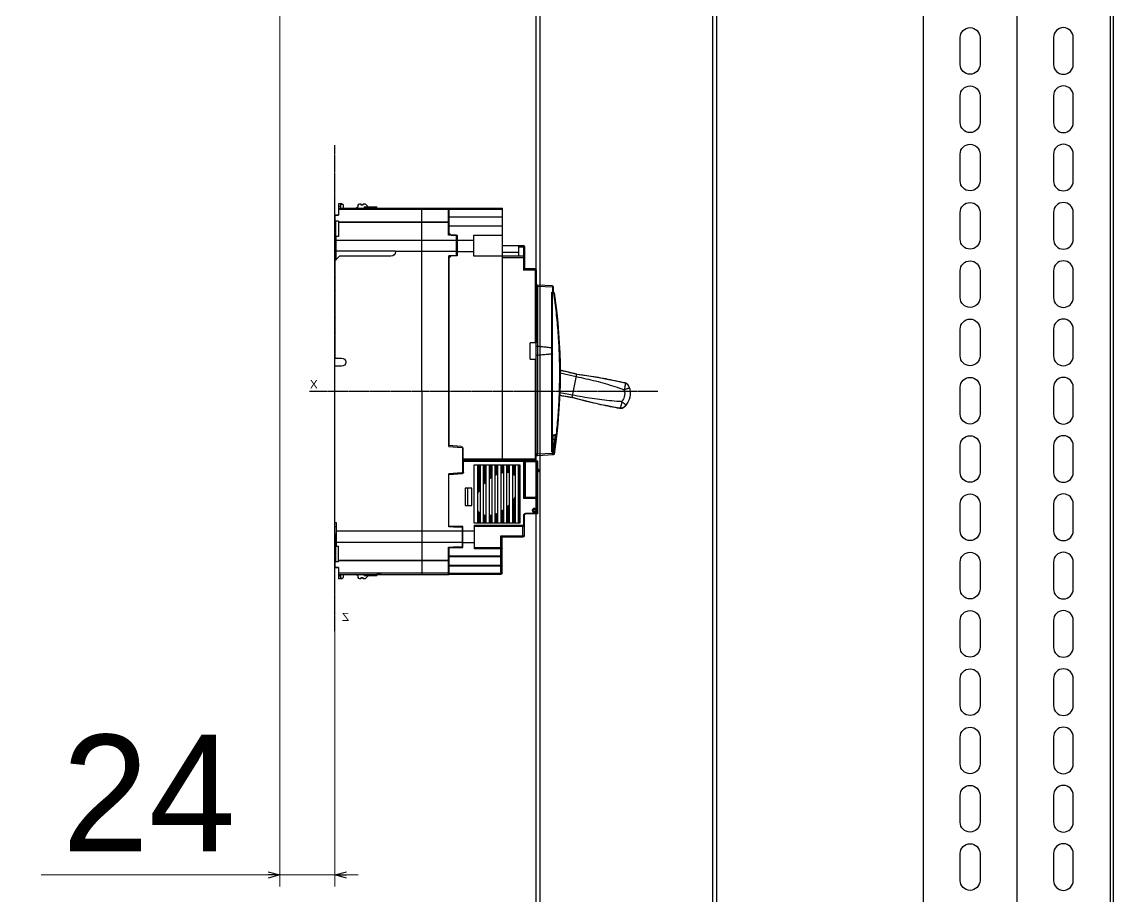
# Model space of a CAD drawing. Header units: millimetres. Extents: x 0 to 6126, y 0 to 4331.
# Drawn here: x 5657.8 to 6125.6, y 2611.6 to 2986.6 of the extents above; entities that cross this region are included whole.
import ezdxf
from ezdxf.enums import TextEntityAlignment as Align

# ---------------------------------------------------------------- set-up
doc = ezdxf.new("R2010")
doc.units = ezdxf.units.MM
doc.linetypes.add('AXES2', pattern=[1.125, 0.75, -0.125, 0.125, -0.125])
doc.layers.add('AXE', color=80, linetype='AXES2')
doc.styles.add('Tahoma (Input Text)', font='tahoma.ttf')
doc.dimstyles.new('CNC', dxfattribs={"dimtxt": 50, "dimasz": 5, "dimexe": 5, "dimexo": 15, "dimgap": 10, "dimtad": 1, "dimdec": 0, "dimtxsty": 'Standard', "dimblk": 'OPEN30', "dimcen": 10, "dimclrd": 5, "dimclre": 5, "dimclrt": 3, "dimazin": 3, "dimtfac": 1, "dimtdec": 0, "dimtmove": 0, "dimatfit": 3, "dimldrblk": 'ARCHTICK', "dimlwd": 9, "dimlwe": 9})

# ---------------------------------------------------------------- blocks, each defined once
blk = doc.blocks.new('khungtenAsean2')
at = {"color": 7}
blk.add_lwpolyline([(0, 0), (2970, 0), (2970, -2100), (0, -2100)], close=True, dxfattribs=at)
at = {"color": 1, "style": 'Tahoma (Input Text)', "flags": 8}
for tag, p in [('#01', (137.05, -2021.28)), ('#03', (506.57, -2019.3)), ('#05', (1106.63, -2021.28)), ('#07', (1834.68, -2021.28)), ('#09', (2146.72, -2021.28)), ('#02', (98.46, -2081.28)), ('#04', (486.11, -2081.28)), ('#06', (1065.33, -2081.28)), ('#08', (1817.45, -2081.28)), ('#10', (2146.72, -2081.28))]:
    blk.add_attdef(tag, p, '', height=25, dxfattribs=at)
blk.add_attdef('#11', text='', height=25, dxfattribs=at).set_placement((2914.99, -2067.35), align=Align.CENTER)
blk = doc.blocks.new('12121')
for p, q in [((34110.91, -100795.27), (34109.63, -100796.54)), ((34111.81, -100795.27), (34110.91, -100795.27)), ((34111.81, -100795.77), (34111.81, -100795.27)), ((34112.81, -100795.27), (34112.81, -100795.77)), ((34113.31, -100795.27), (34112.81, -100795.27)), ((34121, -100795.34), (34122.41, -100795.34)), ((34122.41, -100795.34), (34122.41, -100797.12)), ((34052.05, -100813.22), (34052.05, -100797.22)), ((34122.41, -100797.22), (34052.05, -100797.22)), ((34052.05, -100797.81), (34075.06, -100797.81)), ((34075.06, -100797.22), (34075.06, -100807.75)), ((34075.26, -100808.82), (34075.26, -100797.22)), ((34075.26, -100797.81), (34122.41, -100797.81)), ((34086.82, -100797.22), (34086.73, -100954.24)), ((34105.96, -100797.22), (34105.96, -100796.54)), ((34111.41, -100796.54), (34105.96, -100796.54)), ((34111.41, -100796.54), (34111.41, -100797.22)), ((34112.81, -100795.77), (34111.81, -100795.77)), ((34113.91, -100796.54), (34113.91, -100795.87)), ((34115.09, -100797.22), (34113.91, -100796.54)), ((34120.41, -100795.94), (34120.41, -100797.22)), ((34121.41, -100797.22), (34121.41, -100795.66)), ((34122.41, -100796.37), (34121.41, -100796.37)), ((34122.41, -100797.22), (34122.41, -100800.22)), ((34123.76, -100799.97), (34122.41, -100799.97)), ((34123.91, -100800.22), (34122.41, -100800.22)), ((34123.76, -100799.97), (34123.76, -100800.22)), ((34123.91, -100800.22), (34123.91, -100802.72)), ((34075.06, -100800.87), (34052.05, -100800.87)), ((34052.05, -100804.94), (34075.06, -100804.94)), ((34122.41, -100802.97), (34075.26, -100802.97)), ((34075.26, -100803.37), (34122.41, -100803.37)), ((34122.41, -100802.72), (34122.41, -100809.28)), ((34122.41, -100802.72), (34123.91, -100802.72)), ((34123.76, -100802.72), (34123.76, -100814.57)), ((34064.36, -100808.72), (34052.05, -100808.72)), ((34064.36, -100817.72), (34064.36, -100808.72)), ((34071.56, -100808.76), (34071.56, -100817.68)), ((34074.05, -100808.76), (34071.56, -100808.76)), ((34071.86, -100809.53), (34071.56, -100809.53)), ((34071.86, -100817.55), (34071.86, -100808.82)), ((34071.86, -100808.82), (34075.26, -100808.82)), ((34073.06, -100808.76), (34073.06, -100808.82)), ((34073.26, -100808.76), (34073.26, -100808.82)), ((34074.05, -100808.76), (34075.06, -100807.75)), ((34122.41, -100809.28), (34123.41, -100809.28)), ((34123.41, -100819.52), (34123.41, -100809.28)), ((34042.61, -100813.72), (34042.61, -100823.23)), ((34043.11, -100813.22), (34043.11, -100823.82)), ((34052.06, -100813.22), (34043.11, -100813.22)), ((34045.11, -100813.75), (34043.11, -100813.75)), ((34045.11, -100817.72), (34045.11, -100813.22)), ((34052.06, -100817.72), (34052.06, -100813.22)), ((34071.56, -100810.83), (34064.36, -100810.83)), ((34123.41, -100810.89), (34071.86, -100810.89)), ((34123.76, -100810.07), (34123.41, -100810.07)), ((34042.61, -100818.42), (34052.06, -100818.42)), ((34043.11, -100817.83), (34052.06, -100817.83)), ((34045.11, -100816.22), (34052.06, -100816.22)), ((34045.11, -100817.72), (34064.36, -100817.72)), ((34052.05, -100905.22), (34052.05, -100817.72)), ((34064.36, -100815.86), (34071.56, -100815.86)), ((34071.56, -100816.91), (34071.86, -100816.91)), ((34071.56, -100817.68), (34074.05, -100817.68)), ((34071.86, -100815.82), (34097.91, -100815.82)), ((34071.86, -100817.55), (34075.06, -100817.6)), ((34073.06, -100817.57), (34073.06, -100817.67)), ((34073.26, -100817.68), (34073.26, -100817.57)), ((34075.06, -100818.68), (34074.05, -100817.68)), ((34075.06, -100818.23), (34074.6, -100818.23)), ((34075.06, -100899.32), (34075.06, -100817.6)), ((34075.06, -100818.68), (34075.06, -100898.96)), ((34097.91, -100815.68), (34097.91, -100815.72)), ((34097.91, -100815.68), (34123.41, -100815.68)), ((34099.91, -100817.72), (34121.91, -100817.72)), ((34123.41, -100819.22), (34121.91, -100817.72)), ((34123.41, -100814.57), (34123.76, -100814.57)), ((34123.41, -100817.57), (34123.91, -100817.57)), ((34123.91, -100817.57), (34123.91, -100861.47)), ((34038.11, -100823.22), (34038.11, -100854.92)), ((34038.11, -100823.22), (34042.61, -100823.22)), ((34123.41, -100819.52), (34123.91, -100819.52)), ((34123.91, -100819.72), (34123.71, -100819.52)), ((34037.61, -100823.72), (34037.61, -100854.87)), ((34037.61, -100823.82), (34043.11, -100823.82)), ((34030.41, -100830.82), (34030.41, -100833.22)), ((34030.41, -100831.12), (34030.69, -100831.12)), ((34030.69, -100831.12), (34030.65, -100833.22)), ((34030.69, -100830.52), (34037.13, -100830.24)), ((34030.69, -100831.12), (34037.13, -100830.84)), ((34037.13, -100830.84), (34037.13, -100856.52)), ((34037.61, -100830.84), (34037.13, -100830.84)), ((34030.61, -100833.22), (34030.27, -100833.22)), ((34030.61, -100901.62), (34030.61, -100833.22)), ((34030.89, -100833.22), (34030.65, -100833.22)), ((34030.89, -100857.15), (34030.89, -100833.22)), ((34037.61, -100904.62), (34037.61, -100854.9)), ((34037.61, -100854.92), (34040.31, -100854.92)), ((34040.31, -100861.92), (34040.31, -100854.92)), ((34030.89, -100901.62), (34030.89, -100859.69)), ((34030.91, -100859.69), (34030.91, -100857.15)), ((34037.11, -100856.52), (34037.11, -100860.31)), ((34037.13, -100860.32), (34037.13, -100902.6)), ((34040.31, -100861.92), (34037.61, -100861.92)), ((34038.11, -100861.92), (34038.11, -100904.62)), ((34123.91, -100861.47), (34121.06, -100861.47)), ((34121.06, -100864.97), (34123.91, -100864.97)), ((34123.91, -100864.97), (34123.91, -100861.47)), ((34123.91, -100933.87), (34123.91, -100864.97)), ((34020.28, -100868.35), (34027.44, -100866.64)), ((34022.31, -100878.4), (34020.28, -100868.35)), ((34027.42, -100867.77), (34020.5, -100869.43)), ((34022.1, -100877.33), (34027.56, -100876.42)), ((34022.31, -100878.4), (34027.6, -100877.52)), ((34029.15, -100894.44), (34029.71, -100894.44)), ((34029.74, -100896.17), (34029.25, -100896.17)), ((34029.45, -100897.92), (34029.77, -100897.92)), ((34030.41, -100894.44), (34030.61, -100894.44)), ((34030.41, -100902.62), (34030.41, -100894.44)), ((34029.71, -100899.52), (34030.06, -100899.52)), ((34030.09, -100901.27), (34029.94, -100901.27)), ((34037.13, -100903.2), (34030.2, -100902.89)), ((34030.41, -100898.72), (34030.61, -100898.72)), ((34030.61, -100901.62), (34030.41, -100901.62)), ((34030.69, -100902.32), (34030.41, -100902.32)), ((34030.89, -100901.62), (34030.65, -100901.62)), ((34030.69, -100902.32), (34030.65, -100901.62)), ((34037.13, -100902.6), (34030.69, -100902.32)), ((34037.61, -100902.6), (34037.13, -100902.6)), ((34069.05, -100910.14), (34069.06, -100900.32)), ((34069.06, -100900.22), (34069.06, -100904.62)), ((34075.06, -100899.32), (34069.52, -100899.81)), ((34069.79, -100899.42), (34075.06, -100898.96)), ((34036.91, -100905.74), (34039.46, -100905.74)), ((34036.91, -100909.24), (34036.91, -100905.74)), ((34037.06, -100905.94), (34042.41, -100905.94)), ((34037.06, -100905.94), (34037.06, -100927.64)), ((34042.76, -100905.74), (34037.26, -100905.74)), ((34037.26, -100921.14), (34037.26, -100905.74)), ((34069.06, -100904.62), (34037.61, -100904.62)), ((34037.61, -100904.62), (34037.91, -100904.62)), ((34037.91, -100905.22), (34037.91, -100904.62)), ((34069.06, -100905.22), (34037.91, -100905.22)), ((34039.46, -100905.22), (34039.46, -100905.74)), ((34040.11, -100905.22), (34040.11, -100905.74)), ((34041.71, -100905.74), (34041.71, -100905.22)), ((34042.41, -100905.74), (34042.41, -100921.14)), ((34042.76, -100905.22), (34042.76, -100921.44)), ((34068.86, -100905.74), (34042.76, -100905.74)), ((34042.96, -100921.64), (34042.96, -100905.74)), ((34064.21, -100907.24), (34044.71, -100907.24)), ((34044.71, -100907.24), (34044.71, -100932.24)), ((34044.91, -100907.24), (34044.91, -100932.24)), ((34045.21, -100932.24), (34045.21, -100907.24)), ((34046.71, -100907.24), (34046.71, -100932.24)), ((34047.01, -100911.67), (34047.01, -100907.24)), ((34047.41, -100907.24), (34047.41, -100911.38)), ((34047.71, -100932.24), (34047.71, -100907.24)), ((34049.21, -100907.24), (34049.21, -100932.24)), ((34049.51, -100910.6), (34049.51, -100907.24)), ((34049.91, -100907.24), (34049.91, -100910.55)), ((34050.21, -100932.24), (34050.21, -100907.24)), ((34051.71, -100907.24), (34051.71, -100932.24)), ((34052.01, -100910.66), (34052.01, -100907.24)), ((34052.26, -100905.22), (34052.26, -100905.74)), ((34052.41, -100907.24), (34052.41, -100910.73)), ((34052.71, -100932.24), (34052.71, -100907.24)), ((34054.21, -100907.24), (34054.21, -100932.24)), ((34054.51, -100911.41), (34054.51, -100907.24)), ((34054.91, -100907.24), (34054.91, -100911.59)), ((34055.21, -100932.24), (34055.21, -100907.24)), ((34056.71, -100907.24), (34056.71, -100932.24)), ((34057.01, -100912.8), (34057.01, -100907.24)), ((34057.41, -100907.24), (34057.41, -100913.08)), ((34057.71, -100932.24), (34057.71, -100907.24)), ((34059.21, -100907.24), (34059.21, -100932.24)), ((34059.51, -100914.9), (34059.51, -100907.24)), ((34059.91, -100907.24), (34059.91, -100915.32)), ((34060.21, -100932.24), (34060.21, -100907.24)), ((34061.71, -100907.24), (34061.71, -100932.24)), ((34062.01, -100918.15), (34062.01, -100907.24)), ((34062.41, -100907.24), (34062.41, -100918.88)), ((34062.71, -100932.24), (34062.71, -100907.24)), ((34064.21, -100932.24), (34064.21, -100907.24)), ((34068.86, -100910.42), (34068.86, -100905.74)), ((34036.56, -100909.24), (34037.06, -100909.24)), ((34036.56, -100910.24), (34036.56, -100909.24)), ((34036.56, -100910.24), (34037.06, -100910.24)), ((34036.91, -100928.24), (34036.91, -100910.24)), ((34046.73, -100911.92), (34046.73, -100921.02)), ((34047.69, -100922.55), (34047.69, -100911.21)), ((34049.23, -100910.65), (34049.23, -100924.4)), ((34050.19, -100925.34), (34050.19, -100910.53)), ((34051.73, -100910.61), (34051.73, -100926.56)), ((34052.69, -100927.19), (34052.69, -100910.8)), ((34054.23, -100911.3), (34054.23, -100927.99)), ((34055.19, -100928.38), (34055.19, -100911.73)), ((34075.06, -100911.42), (34069.32, -100910.92)), ((34069.51, -100910.64), (34075.06, -100911.13)), ((34075.06, -100933.83), (34075.06, -100911.13)), ((34075.06, -100933.74), (34075.06, -100911.42)), ((34037.06, -100915.24), (34036.91, -100915.24)), ((34036.91, -100917.24), (34037.06, -100917.24)), ((34056.73, -100912.61), (34056.73, -100928.8)), ((34057.69, -100928.94), (34057.69, -100913.29)), ((34059.23, -100914.61), (34059.23, -100928.91)), ((34060.19, -100928.71), (34060.19, -100915.63)), ((34042.41, -100921.14), (34037.06, -100921.14)), ((34042.76, -100921.44), (34038.06, -100921.44)), ((34038.06, -100921.64), (34038.06, -100921.44)), ((34038.06, -100921.64), (34042.96, -100921.64)), ((34039.11, -100921.44), (34039.11, -100921.14)), ((34039.41, -100921.14), (34039.41, -100921.44)), ((34039.46, -100921.14), (34039.46, -100921.44)), ((34047.01, -100932.24), (34047.01, -100921.51)), ((34061.73, -100917.68), (34061.73, -100927.96)), ((34062.69, -100926.99), (34062.69, -100919.47)), ((34065.21, -100917.29), (34068.11, -100917.29)), ((34065.21, -100924.69), (34065.21, -100917.29)), ((34067.16, -100917.29), (34067.16, -100924.69)), ((34068.11, -100917.29), (34068.11, -100924.69)), ((34037.06, -100922.44), (34037.26, -100922.44)), ((34037.26, -100927.64), (34037.26, -100922.44)), ((34039.11, -100926.34), (34039.11, -100926.23)), ((34047.41, -100922.14), (34047.41, -100932.24)), ((34049.51, -100932.24), (34049.51, -100924.69)), ((34049.91, -100925.08), (34049.91, -100932.24)), ((34068.11, -100924.69), (34065.21, -100924.69)), ((34036.91, -100928.24), (34042.19, -100928.24)), ((34037.26, -100927.64), (34037.06, -100927.64)), ((34042.16, -100928.04), (34037.66, -100928.04)), ((34037.66, -100928.24), (34037.66, -100928.04)), ((34037.66, -100928.24), (34042.16, -100928.24)), ((34039.25, -100926.69), (34039.32, -100926.69)), ((34042.16, -100928.04), (34042.16, -100928.24)), ((34042.76, -100928.84), (34042.96, -100928.84)), ((34042.76, -100928.84), (34042.76, -100937.64)), ((34042.96, -100933.14), (34042.96, -100928.84)), ((34052.01, -100932.24), (34052.01, -100926.76)), ((34052.41, -100927.02), (34052.41, -100932.24)), ((34054.51, -100932.24), (34054.51, -100928.12)), ((34054.91, -100928.28), (34054.91, -100932.24)), ((34057.01, -100932.24), (34057.01, -100928.85)), ((34057.41, -100928.91), (34057.41, -100932.24)), ((34059.51, -100932.24), (34059.51, -100928.87)), ((34059.91, -100928.79), (34059.91, -100932.24)), ((34062.01, -100932.24), (34062.01, -100927.74)), ((34062.41, -100927.34), (34062.41, -100932.24)), ((34064.16, -100933.14), (34042.76, -100933.14)), ((34043.36, -100933.74), (34064.16, -100933.74)), ((34043.36, -100938.24), (34043.36, -100933.74)), ((34044.71, -100932.24), (34064.21, -100932.24)), ((34064.16, -100943.34), (34064.16, -100933.14)), ((34069.06, -100935.5), (34064.16, -100935.5)), ((34069.06, -100933.74), (34075.06, -100933.74)), ((34069.06, -100942.74), (34069.06, -100933.74)), ((34073.1, -100933.87), (34069.26, -100933.94)), ((34069.26, -100942.46), (34069.26, -100933.94)), ((34123.41, -100935.62), (34069.26, -100935.62)), ((34073.1, -100933.87), (34073.26, -100933.87)), ((34073.26, -100933.74), (34073.26, -100933.87)), ((34073.26, -100933.87), (34075.06, -100933.83)), ((34123.41, -100931.92), (34123.41, -100942.15)), ((34123.91, -100931.92), (34123.41, -100931.92)), ((34123.41, -100933.87), (34123.91, -100933.87)), ((34052.86, -100937.64), (34042.76, -100937.64)), ((34043.36, -100938.24), (34052.26, -100938.24)), ((34052.26, -100953.64), (34052.26, -100938.24)), ((34052.86, -100954.24), (34052.86, -100937.64)), ((34069.26, -100940.55), (34123.41, -100940.55)), ((34123.76, -100936.87), (34123.41, -100936.87)), ((34123.76, -100936.87), (34123.76, -100948.72)), ((34052.26, -100943.34), (34064.16, -100943.34)), ((34064.16, -100942.74), (34052.86, -100942.74)), ((34064.16, -100940.74), (34069.06, -100940.74)), ((34075.06, -100942.74), (34069.06, -100942.74)), ((34073.26, -100942.46), (34069.26, -100942.46)), ((34073.26, -100942.62), (34073.26, -100942.46)), ((34075.26, -100942.62), (34073.26, -100942.62)), ((34073.26, -100942.62), (34073.26, -100942.74)), ((34075.06, -100942.74), (34075.06, -100954.24)), ((34075.26, -100954.22), (34075.26, -100942.62)), ((34122.41, -100948.72), (34122.41, -100942.15)), ((34123.41, -100942.15), (34122.41, -100942.15)), ((34123.41, -100941.37), (34123.76, -100941.37)), ((34075.06, -100946.26), (34052.26, -100946.26)), ((34052.86, -100946.77), (34075.06, -100946.77)), ((34122.41, -100948.07), (34075.26, -100948.07)), ((34075.26, -100948.46), (34122.41, -100948.46)), ((34123.91, -100948.72), (34122.41, -100948.72)), ((34123.91, -100948.72), (34123.91, -100951.22)), ((34052.86, -100950.36), (34075.06, -100950.36)), ((34052.86, -100950.78), (34075.06, -100950.78)), ((34075.06, -100953.65), (34052.86, -100953.65)), ((34052.86, -100954.24), (34075.06, -100954.24)), ((34122.41, -100954.22), (34075.06, -100954.22)), ((34122.41, -100953.63), (34075.26, -100953.63)), ((34104.18, -100954.24), (34104.18, -100954.22)), ((34104.18, -100954.24), (34105.96, -100954.24)), ((34105.96, -100954.89), (34105.96, -100954.22)), ((34109.08, -100954.22), (34110.91, -100956.17)), ((34111.41, -100954.22), (34111.41, -100954.89)), ((34113.91, -100954.9), (34115.09, -100954.22)), ((34120.41, -100954.22), (34120.41, -100955.49)), ((34121.41, -100955.79), (34121.41, -100954.22)), ((34122.41, -100951.22), (34123.91, -100951.22)), ((34122.41, -100951.22), (34122.41, -100954.22)), ((34122.41, -100951.47), (34123.76, -100951.47)), ((34122.41, -100954.3), (34122.41, -100956.09)), ((34123.76, -100951.22), (34123.76, -100951.47)), ((34105.96, -100954.89), (34111.41, -100954.89)), ((34110.91, -100956.17), (34111.81, -100956.17)), ((34111.81, -100955.67), (34112.81, -100955.67)), ((34111.81, -100956.17), (34111.81, -100955.67)), ((34112.81, -100955.67), (34112.81, -100956.17)), ((34112.81, -100956.17), (34113.31, -100956.17)), ((34113.91, -100955.57), (34113.91, -100954.9)), ((34120.84, -100956.07), (34122.41, -100956.07)), ((34121, -100956.09), (34122.41, -100956.09)), ((34121.41, -100955.05), (34122.41, -100955.05))]:
    blk.add_line(p, q)
for radius in [0.825, 0.75, 0.45]:
    blk.add_circle((34038.51, -100926.79), radius)
for centre, radius, start, end in [((34113.31, -100795.87), 0.6, 360, 90), ((34121.01, -100795.94), 0.6, 90.3972, 180), ((34043.11, -100813.72), 0.5, 90, 180), ((34099.91, -100815.72), 2, 180, 182.2776), ((34099.91, -100815.72), 2, 182.8057, 270), ((34038.11, -100823.72), 0.5, 90, 180), ((34030.71, -100830.82), 0.3, 92.5, 180), ((34037.11, -100829.74), 0.5, 272.5, 0), ((34264.41, -100868.23), 237, 171.5679, 188.3486), ((34030.27, -100833.52), 0.3, 90, 171.5679), ((34121.06, -100863.22), 1.75, 90, 270), ((34047.9, -101080.58), 214, 97.4145, 103.0182), ((34005.81, -100876.51), 8.4, 160.2015, 222.6663), ((33965.29, -100672.13), 214, 279.8496, 285.4532), ((34029.45, -100897.72), 0.2, 187.1541, 270), ((34029.71, -100899.72), 0.2, 90.0014, 187.6298), ((34030.21, -100902.59), 0.3, 188.3486, 267.5), ((34030.71, -100902.62), 0.3, 180, 267.5), ((34037.11, -100903.7), 0.5, 0, 87.5), ((34069.86, -100900.22), 0.8, 94.9993, 180.0001), ((34069.56, -100900.31), 0.5, 95.0003, 183.5781), ((34037.26, -100905.94), 0.2, 90, 180), ((34069.36, -100910.42), 0.5, 180, 265), ((34069.55, -100910.14), 0.5, 182.1784, 265), ((34038.06, -100922.44), 1, 90, 180), ((34038.06, -100922.44), 0.8, 89.9996, 180.0004), ((34037.66, -100927.64), 0.6, 180, 270), ((34037.66, -100927.64), 0.4, 179.9996, 270.0004), ((34042.16, -100928.84), 0.8, 359.9995, 90.0005), ((34042.16, -100928.84), 0.6, 0, 90), ((34043.36, -100933.14), 0.6, 180, 270), ((34043.36, -100937.64), 0.6, 180, 270), ((34052.86, -100943.34), 0.6, 90, 180), ((34052.86, -100953.64), 0.6, 180, 270), ((34113.31, -100955.57), 0.6, 270, 359.9988), ((34121.01, -100955.49), 0.6, 180, 269.6028)]:
    blk.add_arc(centre, radius, start, end)
for points, knots in [([(34121.41, -100795.66), (34121.41, -100795.63), (34121.36, -100795.58), (34121.26, -100795.54), (34121.1, -100795.5), (34120.9, -100795.47), (34120.75, -100795.45), (34120.67, -100795.45)], [0, 0, 0, 0, 0.0649435, 0.1779687, 0.3443193, 0.5549949, 0.7933003, 0.7933003, 0.7933003, 0.7933003]), ([(34042.61, -100813.81), (34042.61, -100813.79), (34042.68, -100813.78), (34042.76, -100813.76), (34042.86, -100813.76), (34042.92, -100813.75)], [0, 0, 0, 0, 0.0438541, 0.153803, 0.3164832, 0.3164832, 0.3164832, 0.3164832]), ([(34042.61, -100818.32), (34042.61, -100818.26), (34042.63, -100818.13), (34042.74, -100817.96), (34042.91, -100817.85), (34043.04, -100817.83), (34043.11, -100817.83)], [0, 0, 0, 0, 0.1926309, 0.3859578, 0.5802645, 0.775261, 0.775261, 0.775261, 0.775261]), ([(34042.61, -100823.23), (34042.61, -100823.24), (34042.64, -100823.29), (34042.71, -100823.38), (34042.82, -100823.5), (34042.95, -100823.65), (34043.05, -100823.76), (34043.11, -100823.82)], [0, 0, 0, 0, 0.0532264, 0.1647641, 0.3277953, 0.5345463, 0.776407, 0.776407, 0.776407, 0.776407]), ([(34030.69, -100830.52), (34030.67, -100830.52), (34030.7, -100830.59), (34030.68, -100830.66), (34030.69, -100830.76), (34030.69, -100830.88), (34030.69, -100831), (34030.69, -100831.08), (34030.69, -100831.12)], [0, 0, 0, 0, 0.0588642, 0.13413, 0.2353719, 0.3540286, 0.4791572, 0.5996379, 0.5996379, 0.5996379, 0.5996379]), ([(34037.13, -100830.84), (34037.13, -100830.78), (34037.13, -100830.66), (34037.14, -100830.5), (34037.14, -100830.36), (34037.13, -100830.3), (34037.14, -100830.24), (34037.13, -100830.24)], [0, 0, 0, 0, 0.1829655, 0.3520095, 0.4863792, 0.5714745, 0.6001514, 0.6001514, 0.6001514, 0.6001514]), ([(34030.26, -100833.51), (34029.84, -100836.31), (34029.1, -100842.03), (34028.3, -100850.69), (34027.81, -100859.48), (34027.65, -100868.28), (34027.82, -100877.05), (34028.3, -100885.7), (34028.82, -100891.41), (34029.13, -100894.22)], [0, 0, 0, 0, 8.485449, 17.287404, 26.095264, 34.894977, 43.672948, 52.415427, 60.880227, 60.880227, 60.880227, 60.880227]), ([(34030.89, -100857.15), (34030.85, -100857.15), (34030.76, -100857.14), (34030.68, -100857.13), (34030.61, -100857.11), (34030.61, -100857.1)], [0, 0, 0, 0, 0.1425159, 0.2493354, 0.2950744, 0.2950744, 0.2950744, 0.2950744]), ([(34030.89, -100859.69), (34030.85, -100859.68), (34030.76, -100859.69), (34030.68, -100859.71), (34030.61, -100859.72), (34030.61, -100859.74)], [0, 0, 0, 0, 0.1406887, 0.2504043, 0.2951032, 0.2951032, 0.2951032, 0.2951032]), ([(34030.89, -100857.15), (34031.56, -100857.06), (34032.92, -100856.9), (34034.99, -100856.7), (34036.39, -100856.58), (34037.11, -100856.52)], [0, 0, 0, 0, 2.02286, 4.103206, 6.245114, 6.245114, 6.245114, 6.245114]), ([(34030.89, -100859.69), (34031.56, -100859.77), (34032.92, -100859.93), (34034.99, -100860.14), (34036.39, -100860.26), (34037.11, -100860.31)], [0, 0, 0, 0, 2.02286, 4.103206, 6.245114, 6.245114, 6.245114, 6.245114]), ([(34037.13, -100856.52), (34037.19, -100856.52), (34037.31, -100856.53), (34037.46, -100856.55), (34037.56, -100856.58), (34037.61, -100856.63), (34037.61, -100856.65)], [0, 0, 0, 0, 0.1880752, 0.3455867, 0.4546667, 0.514632, 0.514632, 0.514632, 0.514632]), ([(34037.13, -100860.32), (34037.19, -100860.31), (34037.31, -100860.31), (34037.46, -100860.28), (34037.56, -100860.25), (34037.61, -100860.2), (34037.61, -100860.18)], [0, 0, 0, 0, 0.1880752, 0.3455867, 0.4546667, 0.514632, 0.514632, 0.514632, 0.514632]), ([(33999.68, -100872.12), (34001.03, -100871.81), (34003.75, -100871.22), (34007.84, -100870.41), (34011.97, -100869.68), (34016.13, -100869.02), (34018.91, -100868.64), (34020.3, -100868.46)], [0, 0, 0, 0, 4.15498, 8.332575, 12.527744, 16.73549, 20.950784, 20.950784, 20.950784, 20.950784]), ([(34020.5, -100869.43), (34019.11, -100869.7), (34016.33, -100870.28), (34012.18, -100871.28), (34008.06, -100872.39), (34003.98, -100873.64), (34001.28, -100874.55), (33999.94, -100875.02)], [0, 0, 0, 0, 4.256739, 8.520409, 12.788608, 17.058959, 21.329117, 21.329117, 21.329117, 21.329117]), ([(34020.3, -100868.45), (34021.27, -100868.21), (34023.22, -100867.75), (34025.6, -100867.18), (34027, -100866.85), (34027.43, -100866.74)], [0, 0, 0, 0, 3.001839, 6.003678, 7.335076, 7.335076, 7.335076, 7.335076]), ([(33997.69, -100874.34), (33997.69, -100874.36), (33997.78, -100874.38), (33997.87, -100874.43), (33998.08, -100874.49), (33998.33, -100874.57), (33998.67, -100874.67), (33999.05, -100874.78), (33999.48, -100874.9), (33999.78, -100874.98), (33999.94, -100875.02)], [0, 0, 0, 0, 0.046199, 0.174443, 0.378805, 0.657883, 1.005886, 1.414812, 1.869106, 2.345013, 2.345013, 2.345013, 2.345013]), ([(33997.89, -100873.72), (33997.93, -100873.59), (33998.05, -100873.34), (33998.28, -100872.99), (33998.56, -100872.69), (33998.9, -100872.43), (33999.27, -100872.24), (33999.54, -100872.15), (33999.68, -100872.12)], [0, 0, 0, 0, 0.418022, 0.830414, 1.245487, 1.664824, 2.086501, 2.510691, 2.510691, 2.510691, 2.510691]), ([(33997.91, -100873.66), (33997.96, -100873.53), (33998.07, -100873.27), (33998.32, -100872.92), (33998.61, -100872.61), (33998.96, -100872.36), (33999.32, -100872.18), (33999.56, -100872.11), (33999.67, -100872.08)], [0, 0, 0, 0, 0.422254, 0.849113, 1.276011, 1.702916, 2.129787, 2.465199, 2.465199, 2.465199, 2.465199]), ([(33999.68, -100872.12), (33999.65, -100872.13), (33999.6, -100872.21), (33999.57, -100872.36), (33999.55, -100872.59), (33999.56, -100872.88), (33999.59, -100873.23), (33999.65, -100873.63), (33999.72, -100874.08), (33999.82, -100874.55), (33999.9, -100874.86), (33999.94, -100875.02)], [0, 0, 0, 0, 0.095062, 0.250571, 0.476929, 0.771487, 1.128043, 1.538638, 1.991807, 2.47555, 2.973509, 2.973509, 2.973509, 2.973509]), ([(33999.94, -100875.02), (33999.86, -100875.32), (33999.74, -100875.91), (33999.71, -100876.82), (33999.82, -100877.72), (34000.07, -100878.6), (34000.45, -100879.42), (34000.79, -100879.92), (34000.98, -100880.16)], [0, 0, 0, 0, 0.904822, 1.809965, 2.715244, 3.620524, 4.525667, 5.431301, 5.431301, 5.431301, 5.431301]), ([(34000.98, -100880.16), (34002.4, -100880.08), (34005.24, -100879.87), (34009.48, -100879.43), (34013.71, -100878.86), (34017.92, -100878.16), (34020.71, -100877.62), (34022.1, -100877.32)], [0, 0, 0, 0, 4.269769, 8.540141, 12.808361, 17.072052, 21.328806, 21.328806, 21.328806, 21.328806]), ([(34022.29, -100878.3), (34020.94, -100878.67), (34018.23, -100879.4), (34014.14, -100880.41), (34010.05, -100881.34), (34005.96, -100882.18), (34003.23, -100882.7), (34001.87, -100882.94)], [0, 0, 0, 0, 4.215294, 8.423047, 12.618223, 16.795826, 20.950773, 20.950773, 20.950773, 20.950773]), ([(34027.59, -100877.43), (34026.81, -100877.56), (34025.05, -100877.85), (34023.28, -100878.14), (34022.29, -100878.31)], [0, 0, 0, 0, 2.368683, 5.370522, 5.370522, 5.370522, 5.370522]), ([(33999.17, -100881.66), (33999.16, -100881.65), (33999.24, -100881.59), (33999.3, -100881.52), (33999.47, -100881.38), (33999.67, -100881.2), (33999.94, -100880.98), (34000.26, -100880.73), (34000.61, -100880.45), (34000.85, -100880.26), (34000.98, -100880.16)], [0, 0, 0, 0, 0.046198, 0.174443, 0.378804, 0.657882, 1.005885, 1.414812, 1.869106, 2.344974, 2.344974, 2.344974, 2.344974]), ([(33999.59, -100882.16), (33999.69, -100882.26), (33999.89, -100882.45), (34000.24, -100882.68), (34000.62, -100882.85), (34001.03, -100882.95), (34001.45, -100882.99), (34001.73, -100882.96), (34001.87, -100882.94)], [0, 0, 0, 0, 0.422202, 0.83302, 1.246527, 1.665223, 2.086736, 2.510682, 2.510682, 2.510682, 2.510682]), ([(34001.87, -100882.98), (34001.76, -100882.99), (34001.51, -100883.02), (34001.11, -100882.99), (34000.69, -100882.9), (34000.3, -100882.73), (33999.94, -100882.5), (33999.73, -100882.31), (33999.63, -100882.2)], [0, 0, 0, 0, 0.335413, 0.762283, 1.189188, 1.616086, 2.042945, 2.465199, 2.465199, 2.465199, 2.465199]), ([(34000.98, -100880.16), (34001, -100880.33), (34001.05, -100880.65), (34001.15, -100881.12), (34001.25, -100881.56), (34001.35, -100881.95), (34001.46, -100882.29), (34001.57, -100882.56), (34001.67, -100882.76), (34001.76, -100882.89), (34001.84, -100882.94), (34001.87, -100882.94)], [0, 0, 0, 0, 0.497103, 0.980636, 1.433846, 1.844741, 2.201665, 2.496364, 2.722634, 2.877925, 2.972751, 2.972751, 2.972751, 2.972751]), ([(34028.84, -100894.24), (34028.84, -100894.28), (34028.87, -100894.35), (34028.94, -100894.42), (34029.01, -100894.44), (34029.04, -100894.44)], [0, 0, 0, 0, 0.105513, 0.2045987, 0.3018814, 0.3018814, 0.3018814, 0.3018814]), ([(34029.04, -100894.44), (34029.06, -100894.44), (34029.1, -100894.44), (34029.13, -100894.44), (34029.15, -100894.44)], [0, 0, 0, 0, 0.0550643, 0.11449, 0.11449, 0.11449, 0.11449]), ([(34029.04, -100894.46), (34029.05, -100894.51), (34029.07, -100894.69), (34029.11, -100895.05), (34029.17, -100895.52), (34029.21, -100895.88), (34029.23, -100896.05)], [0, 0, 0, 0, 0.175292, 0.542917, 1.076738, 1.605585, 1.605585, 1.605585, 1.605585]), ([(34029.05, -100896.07), (34029.05, -100896.09), (34029.08, -100896.14), (34029.16, -100896.17), (34029.21, -100896.17), (34029.25, -100896.17)], [0, 0, 0, 0, 0.0617172, 0.1416478, 0.2374234, 0.2374234, 0.2374234, 0.2374234]), ([(34029.25, -100896.17), (34029.27, -100896.37), (34029.31, -100896.73), (34029.37, -100897.22), (34029.4, -100897.5), (34029.41, -100897.62)], [0, 0, 0, 0, 0.60478, 1.098143, 1.463306, 1.463306, 1.463306, 1.463306]), ([(34029.41, -100897.62), (34029.42, -100897.7), (34029.44, -100897.79), (34029.45, -100897.89), (34029.45, -100897.92)], [0, 0, 0, 0, 0.2233015, 0.2984811, 0.2984811, 0.2984811, 0.2984811]), ([(34029.47, -100897.96), (34029.48, -100898.02), (34029.52, -100898.32), (34029.59, -100898.84), (34029.66, -100899.3), (34029.69, -100899.52)], [0, 0, 0, 0, 0.195251, 0.909903, 1.577508, 1.577508, 1.577508, 1.577508]), ([(34030.27, -100894.72), (34030.23, -100894.67), (34030.12, -100894.56), (34029.93, -100894.47), (34029.78, -100894.44), (34029.71, -100894.44)], [0, 0, 0, 0, 0.2159834, 0.4338352, 0.6520361, 0.6520361, 0.6520361, 0.6520361]), ([(34029.71, -100894.44), (34029.72, -100894.46), (34029.72, -100894.49), (34029.72, -100894.52), (34029.72, -100894.54)], [0, 0, 0, 0, 0.03605977, 0.09706015, 0.09706015, 0.09706015, 0.09706015]), ([(34029.72, -100894.54), (34029.72, -100894.57), (34029.72, -100894.63), (34029.72, -100894.69), (34029.72, -100894.72)], [0, 0, 0, 0, 0.0812173, 0.1822631, 0.1822631, 0.1822631, 0.1822631]), ([(34029.72, -100894.72), (34029.72, -100894.76), (34029.73, -100894.85), (34029.73, -100894.99), (34029.73, -100895.15), (34029.73, -100895.32), (34029.74, -100895.51), (34029.74, -100895.72), (34029.74, -100895.94), (34029.74, -100896.09), (34029.74, -100896.17)], [0, 0, 0, 0, 0.120387, 0.259535, 0.416769, 0.591329, 0.78237, 0.988967, 1.210119, 1.444757, 1.444757, 1.444757, 1.444757]), ([(34029.74, -100896.17), (34029.74, -100896.25), (34029.74, -100896.41), (34029.75, -100896.63), (34029.75, -100896.85), (34029.75, -100897.04), (34029.75, -100897.22), (34029.76, -100897.38), (34029.76, -100897.52), (34029.76, -100897.64), (34029.76, -100897.73), (34029.76, -100897.81), (34029.77, -100897.86), (34029.76, -100897.92), (34029.77, -100897.92)], [0, 0, 0, 0, 0.242858, 0.471329, 0.683938, 0.879685, 1.057546, 1.216627, 1.356124, 1.475338, 1.573679, 1.650665, 1.705931, 1.750491, 1.750491, 1.750491, 1.750491]), ([(34030.41, -100896.56), (34030.41, -100896.51), (34030.36, -100896.39), (34030.21, -100896.26), (34029.99, -100896.18), (34029.83, -100896.17), (34029.74, -100896.17)], [0, 0, 0, 0, 0.1604383, 0.3534842, 0.5853639, 0.8414453, 0.8414453, 0.8414453, 0.8414453]), ([(34030.41, -100898.55), (34030.41, -100898.47), (34030.38, -100898.31), (34030.24, -100898.1), (34030.04, -100897.96), (34029.87, -100897.92), (34029.78, -100897.92), (34029.77, -100897.92)], [0, 0, 0, 0, 0.2396811, 0.479427, 0.7191396, 0.95874, 0.9894773, 0.9894773, 0.9894773, 0.9894773]), ([(34030.41, -100898.55), (34030.41, -100898.47), (34030.37, -100898.3), (34030.23, -100898.09), (34030.02, -100897.95), (34029.86, -100897.92), (34029.77, -100897.92)], [0, 0, 0, 0, 0.2472037, 0.4944107, 0.7416178, 0.9888208, 0.9888208, 0.9888208, 0.9888208]), ([(34029.91, -100898.05), (34029.91, -100898.12), (34029.91, -100898.28), (34029.91, -100898.5), (34029.92, -100898.73), (34029.92, -100898.96), (34029.92, -100899.11), (34029.92, -100899.19)], [0, 0, 0, 0, 0.224978, 0.452686, 0.681721, 0.910672, 1.138126, 1.138126, 1.138126, 1.138126]), ([(34030.41, -100895.13), (34030.41, -100895.06), (34030.38, -100894.91), (34030.31, -100894.78), (34030.27, -100894.72)], [0, 0, 0, 0, 0.2159332, 0.4313022, 0.4313022, 0.4313022, 0.4313022]), ([(34029.72, -100899.59), (34029.73, -100899.67), (34029.75, -100899.86), (34029.8, -100900.22), (34029.86, -100900.7), (34029.91, -100901.07), (34029.94, -100901.27)], [0, 0, 0, 0, 0.223719, 0.58948, 1.083558, 1.689732, 1.689732, 1.689732, 1.689732]), ([(34029.74, -100901.41), (34029.74, -100901.39), (34029.76, -100901.34), (34029.84, -100901.29), (34029.9, -100901.27), (34029.94, -100901.27)], [0, 0, 0, 0, 0.0684727, 0.1596096, 0.2671787, 0.2671787, 0.2671787, 0.2671787]), ([(34029.91, -100902.55), (34029.9, -100902.52), (34029.92, -100902.45), (34029.99, -100902.38), (34030.07, -100902.36), (34030.1, -100902.35)], [0, 0, 0, 0, 0.0953885, 0.1994861, 0.3104899, 0.3104899, 0.3104899, 0.3104899]), ([(34029.92, -100899.19), (34029.92, -100899.26), (34029.92, -100899.37), (34029.92, -100899.48), (34029.92, -100899.52)], [0, 0, 0, 0, 0.224556, 0.3298537, 0.3298537, 0.3298537, 0.3298537]), ([(34029.94, -100901.27), (34029.97, -100901.47), (34030.02, -100901.83), (34030.08, -100902.19), (34030.1, -100902.35)], [0, 0, 0, 0, 0.604482, 1.098073, 1.098073, 1.098073, 1.098073]), ([(34029.94, -100902.71), (34029.94, -100902.69), (34029.95, -100902.64), (34030, -100902.59), (34030.04, -100902.57), (34030.06, -100902.56)], [0, 0, 0, 0, 0.0641389, 0.129879, 0.1967337, 0.1967337, 0.1967337, 0.1967337]), ([(34030.06, -100899.52), (34030.09, -100899.52), (34030.13, -100899.51), (34030.16, -100899.5), (34030.17, -100899.5)], [0, 0, 0, 0, 0.0935415, 0.1131833, 0.1131833, 0.1131833, 0.1131833]), ([(34030.06, -100899.52), (34030.07, -100899.52), (34030.06, -100899.57), (34030.07, -100899.62), (34030.07, -100899.7), (34030.07, -100899.8), (34030.07, -100899.92), (34030.08, -100900.06), (34030.08, -100900.22), (34030.08, -100900.4), (34030.08, -100900.59), (34030.09, -100900.8), (34030.09, -100901.03), (34030.09, -100901.19), (34030.09, -100901.27)], [0, 0, 0, 0, 0.044729, 0.100167, 0.177359, 0.275905, 0.395305, 0.534941, 0.694095, 0.871942, 1.067566, 1.279953, 1.508005, 1.750512, 1.750512, 1.750512, 1.750512]), ([(34030.41, -100901.08), (34030.41, -100901.11), (34030.39, -100901.16), (34030.31, -100901.22), (34030.21, -100901.26), (34030.13, -100901.27), (34030.09, -100901.27)], [0, 0, 0, 0, 0.0749786, 0.1663029, 0.2764976, 0.3981623, 0.3981623, 0.3981623, 0.3981623]), ([(34030.09, -100901.27), (34030.09, -100901.34), (34030.09, -100901.47), (34030.09, -100901.67), (34030.1, -100901.86), (34030.1, -100902.04), (34030.1, -100902.2), (34030.1, -100902.3), (34030.1, -100902.35)], [0, 0, 0, 0, 0.21006, 0.409472, 0.597461, 0.773308, 0.936333, 1.0859, 1.0859, 1.0859, 1.0859]), ([(34030.1, -100902.35), (34030.11, -100902.39), (34030.11, -100902.45), (34030.12, -100902.52), (34030.12, -100902.55)], [0, 0, 0, 0, 0.10265, 0.1936114, 0.1936114, 0.1936114, 0.1936114]), ([(34030.12, -100902.55), (34030.16, -100902.54), (34030.23, -100902.53), (34030.29, -100902.49), (34030.31, -100902.47)], [0, 0, 0, 0, 0.1115903, 0.2030732, 0.2030732, 0.2030732, 0.2030732]), ([(34030.25, -100899.46), (34030.23, -100899.47), (34030.21, -100899.49), (34030.18, -100899.5), (34030.17, -100899.5)], [0, 0, 0, 0, 0.06520499, 0.08798648, 0.08798648, 0.08798648, 0.08798648]), ([(34030.25, -100899.46), (34030.26, -100899.45), (34030.28, -100899.44), (34030.29, -100899.43), (34030.29, -100899.43)], [0, 0, 0, 0, 0.04266624, 0.055769, 0.055769, 0.055769, 0.055769]), ([(34030.36, -100899.35), (34030.34, -100899.37), (34030.32, -100899.4), (34030.3, -100899.42), (34030.29, -100899.43)], [0, 0, 0, 0, 0.0830239, 0.09817442, 0.09817442, 0.09817442, 0.09817442]), ([(34030.31, -100902.47), (34030.31, -100902.47), (34030.35, -100902.44), (34030.37, -100902.4), (34030.39, -100902.36)], [0, 0, 0, 0, 0.0216391, 0.1324632, 0.1324632, 0.1324632, 0.1324632]), ([(34030.36, -100899.35), (34030.36, -100899.34), (34030.37, -100899.33), (34030.38, -100899.31), (34030.38, -100899.31)], [0, 0, 0, 0, 0.03918022, 0.04559401, 0.04559401, 0.04559401, 0.04559401]), ([(34030.69, -100902.92), (34030.68, -100902.92), (34030.7, -100902.84), (34030.68, -100902.78), (34030.69, -100902.68), (34030.69, -100902.57), (34030.69, -100902.44), (34030.69, -100902.36), (34030.69, -100902.32)], [0, 0, 0, 0, 0.0546486, 0.1272516, 0.2273098, 0.3468775, 0.4749726, 0.5996424, 0.5996424, 0.5996424, 0.5996424]), ([(34037.13, -100903.2), (34037.14, -100903.2), (34037.13, -100903.14), (34037.14, -100903.08), (34037.14, -100902.93), (34037.13, -100902.78), (34037.13, -100902.66), (34037.13, -100902.6)], [0, 0, 0, 0, 0.0286769, 0.1137722, 0.2481419, 0.4171859, 0.6001514, 0.6001514, 0.6001514, 0.6001514]), ([(34042.96, -100921.64), (34042.93, -100921.61), (34042.89, -100921.57), (34042.83, -100921.51), (34042.79, -100921.46), (34042.77, -100921.44), (34042.76, -100921.44)], [0, 0, 0, 0, 0.1090975, 0.1989199, 0.2605969, 0.2828431, 0.2828431, 0.2828431, 0.2828431]), ([(34042.96, -100933.14), (34042.96, -100933.2), (34042.97, -100933.32), (34043.02, -100933.48), (34043.11, -100933.62), (34043.22, -100933.72), (34043.31, -100933.74), (34043.36, -100933.74)], [0, 0, 0, 0, 0.1787579, 0.3503725, 0.5079497, 0.645546, 0.7897785, 0.7897785, 0.7897785, 0.7897785]), ([(34052.26, -100938.24), (34052.27, -100938.23), (34052.31, -100938.19), (34052.38, -100938.12), (34052.51, -100937.99), (34052.67, -100937.83), (34052.79, -100937.7), (34052.86, -100937.64)], [0, 0, 0, 0, 0.0396956, 0.1537501, 0.3342984, 0.571874, 0.8485281, 0.8485281, 0.8485281, 0.8485281]), ([(34052.86, -100946.77), (34052.78, -100946.77), (34052.63, -100946.74), (34052.43, -100946.63), (34052.29, -100946.46), (34052.26, -100946.33), (34052.26, -100946.26)], [0, 0, 0, 0, 0.2327931, 0.4560194, 0.6649699, 0.8632098, 0.8632098, 0.8632098, 0.8632098]), ([(34052.86, -100950.36), (34052.78, -100950.36), (34052.63, -100950.38), (34052.44, -100950.46), (34052.3, -100950.6), (34052.26, -100950.72), (34052.26, -100950.77)], [0, 0, 0, 0, 0.2317564, 0.4460462, 0.632867, 0.797509, 0.797509, 0.797509, 0.797509]), ([(34052.86, -100950.78), (34052.78, -100950.78), (34052.65, -100950.78), (34052.45, -100950.79), (34052.35, -100950.76), (34052.26, -100950.79), (34052.26, -100950.77)], [0, 0, 0, 0, 0.2296114, 0.4242787, 0.5543867, 0.6002344, 0.6002344, 0.6002344, 0.6002344]), ([(34052.86, -100953.65), (34052.78, -100953.65), (34052.65, -100953.65), (34052.45, -100953.66), (34052.35, -100953.63), (34052.26, -100953.65), (34052.26, -100953.64)], [0, 0, 0, 0, 0.2296112, 0.4242786, 0.5543867, 0.6002344, 0.6002344, 0.6002344, 0.6002344]), ([(34121.41, -100955.79), (34121.41, -100955.82), (34121.36, -100955.87), (34121.26, -100955.91), (34121.11, -100955.95), (34120.92, -100955.99), (34120.77, -100956), (34120.7, -100956.01)], [0, 0, 0, 0, 0.065775, 0.1758309, 0.3351007, 0.5367116, 0.7676545, 0.7676545, 0.7676545, 0.7676545])]:
    blk.add_open_spline(points, degree=3, knots=knots)
for points in [[(34042.92, -100813.75), (34042.98, -100813.75), (34043.04, -100813.75), (34043.11, -100813.75)], [(34030.3, -100833.22), (34030.29, -100833.32), (34030.27, -100833.41), (34030.26, -100833.51)], [(34037.61, -100854.87), (34037.61, -100854.88), (34037.61, -100854.89), (34037.61, -100854.9)], [(34037.61, -100854.9), (34037.61, -100854.9), (34037.61, -100854.91), (34037.61, -100854.92)], [(34037.13, -100856.52), (34037.12, -100856.52), (34037.11, -100856.52), (34037.11, -100856.52)], [(34037.13, -100860.32), (34037.12, -100860.32), (34037.11, -100860.31), (34037.11, -100860.31)], [(33999.67, -100872.08), (33999.68, -100872.08), (33999.69, -100872.08), (33999.7, -100872.08)], [(33999.68, -100872.12), (33999.69, -100872.11), (33999.69, -100872.09), (33999.7, -100872.08)], [(34001.87, -100882.94), (34001.88, -100882.95), (34001.89, -100882.96), (34001.9, -100882.97)], [(34001.9, -100882.97), (34001.89, -100882.97), (34001.88, -100882.97), (34001.87, -100882.98)], [(34029.13, -100894.22), (34029.14, -100894.29), (34029.15, -100894.37), (34029.15, -100894.44)], [(34029.23, -100896.05), (34029.24, -100896.09), (34029.24, -100896.13), (34029.25, -100896.17)], [(34029.47, -100897.92), (34029.47, -100897.93), (34029.47, -100897.94), (34029.47, -100897.96)], [(34029.91, -100897.94), (34029.91, -100897.98), (34029.91, -100898.01), (34029.91, -100898.05)], [(34029.71, -100899.52), (34029.71, -100899.54), (34029.72, -100899.57), (34029.72, -100899.59)], [(34030.17, -100899.5), (34030.14, -100899.51), (34030.1, -100899.52), (34030.06, -100899.52)], [(34030.06, -100902.56), (34030.08, -100902.55), (34030.1, -100902.55), (34030.12, -100902.55)], [(34030.17, -100899.5), (34030.2, -100899.49), (34030.23, -100899.48), (34030.25, -100899.46)], [(34030.29, -100899.43), (34030.28, -100899.44), (34030.27, -100899.45), (34030.25, -100899.46)], [(34030.29, -100899.43), (34030.32, -100899.4), (34030.34, -100899.38), (34030.36, -100899.35)], [(34030.38, -100899.31), (34030.37, -100899.32), (34030.36, -100899.34), (34030.36, -100899.35)], [(34030.39, -100902.36), (34030.39, -100902.35), (34030.4, -100902.33), (34030.4, -100902.32)], [(34046.73, -100911.92), (34046.82, -100911.83), (34046.91, -100911.75), (34047.01, -100911.67)], [(34047.01, -100911.67), (34047.14, -100911.56), (34047.27, -100911.47), (34047.41, -100911.38)], [(34047.41, -100911.38), (34047.5, -100911.32), (34047.6, -100911.26), (34047.69, -100911.21)], [(34049.23, -100910.65), (34049.32, -100910.63), (34049.42, -100910.62), (34049.51, -100910.6)], [(34049.51, -100910.6), (34049.64, -100910.58), (34049.78, -100910.57), (34049.91, -100910.55)], [(34049.91, -100910.55), (34050, -100910.54), (34050.1, -100910.54), (34050.19, -100910.53)], [(34051.73, -100910.61), (34051.82, -100910.62), (34051.92, -100910.64), (34052.01, -100910.66)], [(34052.01, -100910.66), (34052.14, -100910.68), (34052.28, -100910.7), (34052.41, -100910.73)], [(34052.41, -100910.73), (34052.5, -100910.75), (34052.6, -100910.78), (34052.69, -100910.8)], [(34054.23, -100911.3), (34054.32, -100911.33), (34054.42, -100911.37), (34054.51, -100911.41)], [(34054.51, -100911.41), (34054.64, -100911.47), (34054.78, -100911.53), (34054.91, -100911.59)], [(34054.91, -100911.59), (34055, -100911.64), (34055.1, -100911.68), (34055.19, -100911.73)], [(34056.73, -100912.61), (34056.82, -100912.67), (34056.92, -100912.73), (34057.01, -100912.8)], [(34057.01, -100912.8), (34057.14, -100912.89), (34057.28, -100912.98), (34057.41, -100913.08)], [(34057.41, -100913.08), (34057.51, -100913.15), (34057.6, -100913.22), (34057.69, -100913.29)], [(34059.23, -100914.61), (34059.29, -100914.67), (34059.35, -100914.73), (34059.41, -100914.79)], [(34059.41, -100914.79), (34059.44, -100914.83), (34059.48, -100914.86), (34059.51, -100914.9)], [(34059.51, -100914.9), (34059.65, -100915.03), (34059.78, -100915.17), (34059.91, -100915.32)], [(34059.91, -100915.32), (34060.01, -100915.42), (34060.1, -100915.53), (34060.19, -100915.63)], [(34047.01, -100921.51), (34046.91, -100921.35), (34046.82, -100921.18), (34046.73, -100921.02)], [(34047.41, -100922.14), (34047.27, -100921.93), (34047.14, -100921.72), (34047.01, -100921.51)], [(34061.73, -100917.68), (34061.82, -100917.84), (34061.92, -100917.99), (34062.01, -100918.15)], [(34062.01, -100918.15), (34062.15, -100918.39), (34062.28, -100918.63), (34062.41, -100918.88)], [(34062.41, -100918.88), (34062.51, -100919.08), (34062.6, -100919.27), (34062.69, -100919.47)], [(34047.69, -100922.55), (34047.6, -100922.42), (34047.5, -100922.28), (34047.41, -100922.14)], [(34049.51, -100924.69), (34049.41, -100924.6), (34049.32, -100924.5), (34049.23, -100924.4)], [(34049.91, -100925.08), (34049.77, -100924.95), (34049.64, -100924.83), (34049.51, -100924.69)], [(34050.19, -100925.34), (34050.1, -100925.26), (34050, -100925.17), (34049.91, -100925.08)], [(34052.01, -100926.76), (34051.92, -100926.69), (34051.82, -100926.63), (34051.73, -100926.56)], [(34052.41, -100927.02), (34052.28, -100926.93), (34052.14, -100926.85), (34052.01, -100926.76)], [(34052.69, -100927.19), (34052.6, -100927.14), (34052.5, -100927.08), (34052.41, -100927.02)], [(34054.51, -100928.12), (34054.42, -100928.08), (34054.32, -100928.04), (34054.23, -100927.99)], [(34054.91, -100928.28), (34054.78, -100928.23), (34054.64, -100928.17), (34054.51, -100928.12)], [(34055.19, -100928.38), (34055.1, -100928.35), (34055, -100928.31), (34054.91, -100928.28)], [(34057.01, -100928.85), (34056.92, -100928.84), (34056.82, -100928.82), (34056.73, -100928.8)], [(34057.41, -100928.91), (34057.28, -100928.89), (34057.14, -100928.87), (34057.01, -100928.85)], [(34057.69, -100928.94), (34057.6, -100928.93), (34057.5, -100928.92), (34057.41, -100928.91)], [(34059.51, -100928.87), (34059.42, -100928.89), (34059.32, -100928.9), (34059.23, -100928.91)], [(34059.91, -100928.79), (34059.78, -100928.82), (34059.64, -100928.85), (34059.51, -100928.87)], [(34060.19, -100928.71), (34060.1, -100928.74), (34060.01, -100928.77), (34059.91, -100928.79)], [(34062.01, -100927.74), (34061.92, -100927.81), (34061.82, -100927.89), (34061.73, -100927.96)], [(34062.41, -100927.34), (34062.29, -100927.48), (34062.15, -100927.61), (34062.01, -100927.74)], [(34062.69, -100926.99), (34062.6, -100927.11), (34062.51, -100927.23), (34062.41, -100927.34)]]:
    blk.add_open_spline(points, degree=3)
at = {"layer": 'AXE'}
for p, q in [((34123.91, -100978.57), (34123.91, -100770.21)), ((34134.81, -100875.73), (33985.47, -100875.73))]:
    blk.add_line(p, q, dxfattribs=at)
at = {"layer": 'AXE', "char_height": 3.5, "width": 3.0661, "attachment_point": 3}
for s, insert in [('{\\fArial|b0|i0|c0|p34;X}', (34134.59, -100870.94)), ('{\\fArial|b0|i0|c0|p34;Z}', (34120.86, -100970.75))]:
    blk.add_mtext(s, dxfattribs=dict(at, insert=insert))
blk = doc.blocks.new('*D19')
at = {"color": 5, "lineweight": 9, "ltscale": 3, "transparency": 16777216}
for p, q in [((5768.35, 3060.94), (5768.35, 2615.72)), ((5792.05, 2918.65), (5792.05, 2615.72)), ((5763.35, 2620.72), (5666.08, 2620.72)), ((5792.05, 2620.72), (5768.35, 2620.72)), ((5797.05, 2620.72), (5802.05, 2620.72))]:
    blk.add_line(p, q, dxfattribs=at)
at = {"color": 0, "linetype": 'ByBlock', "lineweight": -2}
for p, q in [((5763.35, 2622.06), (5768.35, 2620.72)), ((5768.35, 2620.72), (5763.35, 2619.38)), ((5768.35, 2620.72), (5763.35, 2620.72)), ((5792.05, 2620.72), (5797.05, 2622.06)), ((5797.05, 2619.38), (5792.05, 2620.72)), ((5792.05, 2620.72), (5797.05, 2620.72))]:
    blk.add_line(p, q, dxfattribs=at)
at = {"layer": 'Defpoints', "color": 0, "ltscale": 3, "transparency": 16777216}
for p in [(5768.35, 3075.94), (5792.05, 2933.65), (5768.35, 2620.72)]:
    blk.add_point(p, dxfattribs=at)
at = {"color": 3, "ltscale": 3, "transparency": 16777216, "insert": (5712.22, 2655.82), "char_height": 50, "attachment_point": 5}
blk.add_mtext('24', dxfattribs=at)
blk = doc.blocks.new('_ArchTick')
at = {"color": 0, "const_width": 0.15}
blk.add_lwpolyline([(-0.5, -0.5), (0.5, 0.5)], dxfattribs=at)
blk = doc.blocks.new('_Open30')
at = {"color": 0, "linetype": 'ByBlock', "lineweight": -2}
for p, q in [((-1, 0.268), (0, 0)), ((0, 0), (-1, -0.268)), ((0, 0), (-1, 0))]:
    blk.add_line(p, q, dxfattribs=at)

msp = doc.modelspace()

# ---------------------------------------------------------------- linework, layer by layer
at = {"color": 7}
msp.add_line((6084.29, 3864.56), (6084.29, 2533.36), dxfattribs=at)
for points in [[(5933.05, 2513.96), (5933.05, 2501.96), (5954.05, 2501.96), (5954.05, 3958.46), (5933.05, 3958.46), (5933.05, 3946.46), (5931.55, 3946.46), (5931.55, 3959.96), (5955.55, 3959.96), (5955.55, 2500.46), (5931.55, 2500.46), (5931.55, 2513.96)], [(6044.29, 3864.56), (6124.29, 3864.56), (6124.29, 2533.36), (6044.29, 2533.36)]]:
    msp.add_lwpolyline(points, close=True, dxfattribs=at)
at = {"color": 6, "ltscale": 0.5}
msp.add_lwpolyline([(5860.85, 3892.46), (5860.85, 3903.96), (5879.85, 3903.96), (5879.85, 2557.96), (5860.85, 2557.96), (5860.85, 2569.46), (5862.35, 2569.46), (5862.35, 2559.46), (5878.35, 2559.46), (5878.35, 3902.46), (5862.35, 3902.46), (5862.35, 3892.46)], close=True, dxfattribs=at)
at = {"color": 2, "ltscale": 0.5}
for points in [[(6068.54, 2979.86), (6068.54, 2968.36, -1), (6060.04, 2968.36), (6060.04, 2979.86, -1)], [(6100.04, 2979.86), (6100.04, 2968.36, 1), (6108.54, 2968.36), (6108.54, 2979.86, 1)], [(6068.54, 2954.86), (6068.54, 2943.36, -1), (6060.04, 2943.36), (6060.04, 2954.86, -1)], [(6100.04, 2954.86), (6100.04, 2943.36, 1), (6108.54, 2943.36), (6108.54, 2954.86, 1)], [(6068.54, 2929.86), (6068.54, 2918.36, -1), (6060.04, 2918.36), (6060.04, 2929.86, -1)], [(6100.04, 2929.86), (6100.04, 2918.36, 1), (6108.54, 2918.36), (6108.54, 2929.86, 1)], [(6068.54, 2904.86), (6068.54, 2893.36, -1), (6060.04, 2893.36), (6060.04, 2904.86, -1)], [(6100.04, 2904.86), (6100.04, 2893.36, 1), (6108.54, 2893.36), (6108.54, 2904.86, 1)], [(6068.54, 2879.86), (6068.54, 2868.36, -1), (6060.04, 2868.36), (6060.04, 2879.86, -1)], [(6100.04, 2879.86), (6100.04, 2868.36, 1), (6108.54, 2868.36), (6108.54, 2879.86, 1)], [(6068.54, 2854.86), (6068.54, 2843.36, -1), (6060.04, 2843.36), (6060.04, 2854.86, -1)], [(6100.04, 2854.86), (6100.04, 2843.36, 1), (6108.54, 2843.36), (6108.54, 2854.86, 1)], [(6068.54, 2829.86), (6068.54, 2818.36, -1), (6060.04, 2818.36), (6060.04, 2829.86, -1)], [(6100.04, 2829.86), (6100.04, 2818.36, 1), (6108.54, 2818.36), (6108.54, 2829.86, 1)], [(6068.54, 2804.86), (6068.54, 2793.36, -1), (6060.04, 2793.36), (6060.04, 2804.86, -1)], [(6100.04, 2804.86), (6100.04, 2793.36, 1), (6108.54, 2793.36), (6108.54, 2804.86, 1)], [(6068.54, 2779.86), (6068.54, 2768.36, -1), (6060.04, 2768.36), (6060.04, 2779.86, -1)], [(6100.04, 2779.86), (6100.04, 2768.36, 1), (6108.54, 2768.36), (6108.54, 2779.86, 1)], [(6068.54, 2754.86), (6068.54, 2743.36, -1), (6060.04, 2743.36), (6060.04, 2754.86, -1)], [(6100.04, 2754.86), (6100.04, 2743.36, 1), (6108.54, 2743.36), (6108.54, 2754.86, 1)], [(6068.54, 2729.86), (6068.54, 2718.36, -1), (6060.04, 2718.36), (6060.04, 2729.86, -1)], [(6100.04, 2729.86), (6100.04, 2718.36, 1), (6108.54, 2718.36), (6108.54, 2729.86, 1)], [(6068.54, 2704.86), (6068.54, 2693.36, -1), (6060.04, 2693.36), (6060.04, 2704.86, -1)], [(6100.04, 2704.86), (6100.04, 2693.36, 1), (6108.54, 2693.36), (6108.54, 2704.86, 1)], [(6068.54, 2679.86), (6068.54, 2668.36, -1), (6060.04, 2668.36), (6060.04, 2679.86, -1)], [(6100.04, 2679.86), (6100.04, 2668.36, 1), (6108.54, 2668.36), (6108.54, 2679.86, 1)], [(6068.54, 2654.86), (6068.54, 2643.36, -1), (6060.04, 2643.36), (6060.04, 2654.86, -1)], [(6100.04, 2654.86), (6100.04, 2643.36, 1), (6108.54, 2643.36), (6108.54, 2654.86, 1)], [(6068.54, 2629.86), (6068.54, 2618.36, -1), (6060.04, 2618.36), (6060.04, 2629.86, -1)], [(6100.04, 2629.86), (6100.04, 2618.36, 1), (6108.54, 2618.36), (6108.54, 2629.86, 1)]]:
    msp.add_lwpolyline(points, format="xyb", close=True, dxfattribs=at)

# ---------------------------------------------------------------- block references
at = {"color": 7, "xscale": 2.0625, "yscale": 2.0625, "zscale": 2.0625}
msp.add_blockref('khungtenAsean2', (0, 4331.25), dxfattribs=at)
at = {"xscale": -1}
msp.add_blockref('12121', (39915.96, 103703.86), dxfattribs=at)

# ---------------------------------------------------------------- dimensions: what is measured, and where the dimension line sits
at = {"color": 2, "ltscale": 3}
dim = msp.add_linear_dim(base=(5768.35, 2620.72), p1=(5792.05, 2933.65), p2=(5768.35, 3075.94), dimstyle='CNC', dxfattribs=at)
dim.commit()
dim.dimension.update_dxf_attribs({"geometry": '*D19', "text_midpoint": (5712.22, 2655.82)})

doc.saveas('drawing.dxf')
